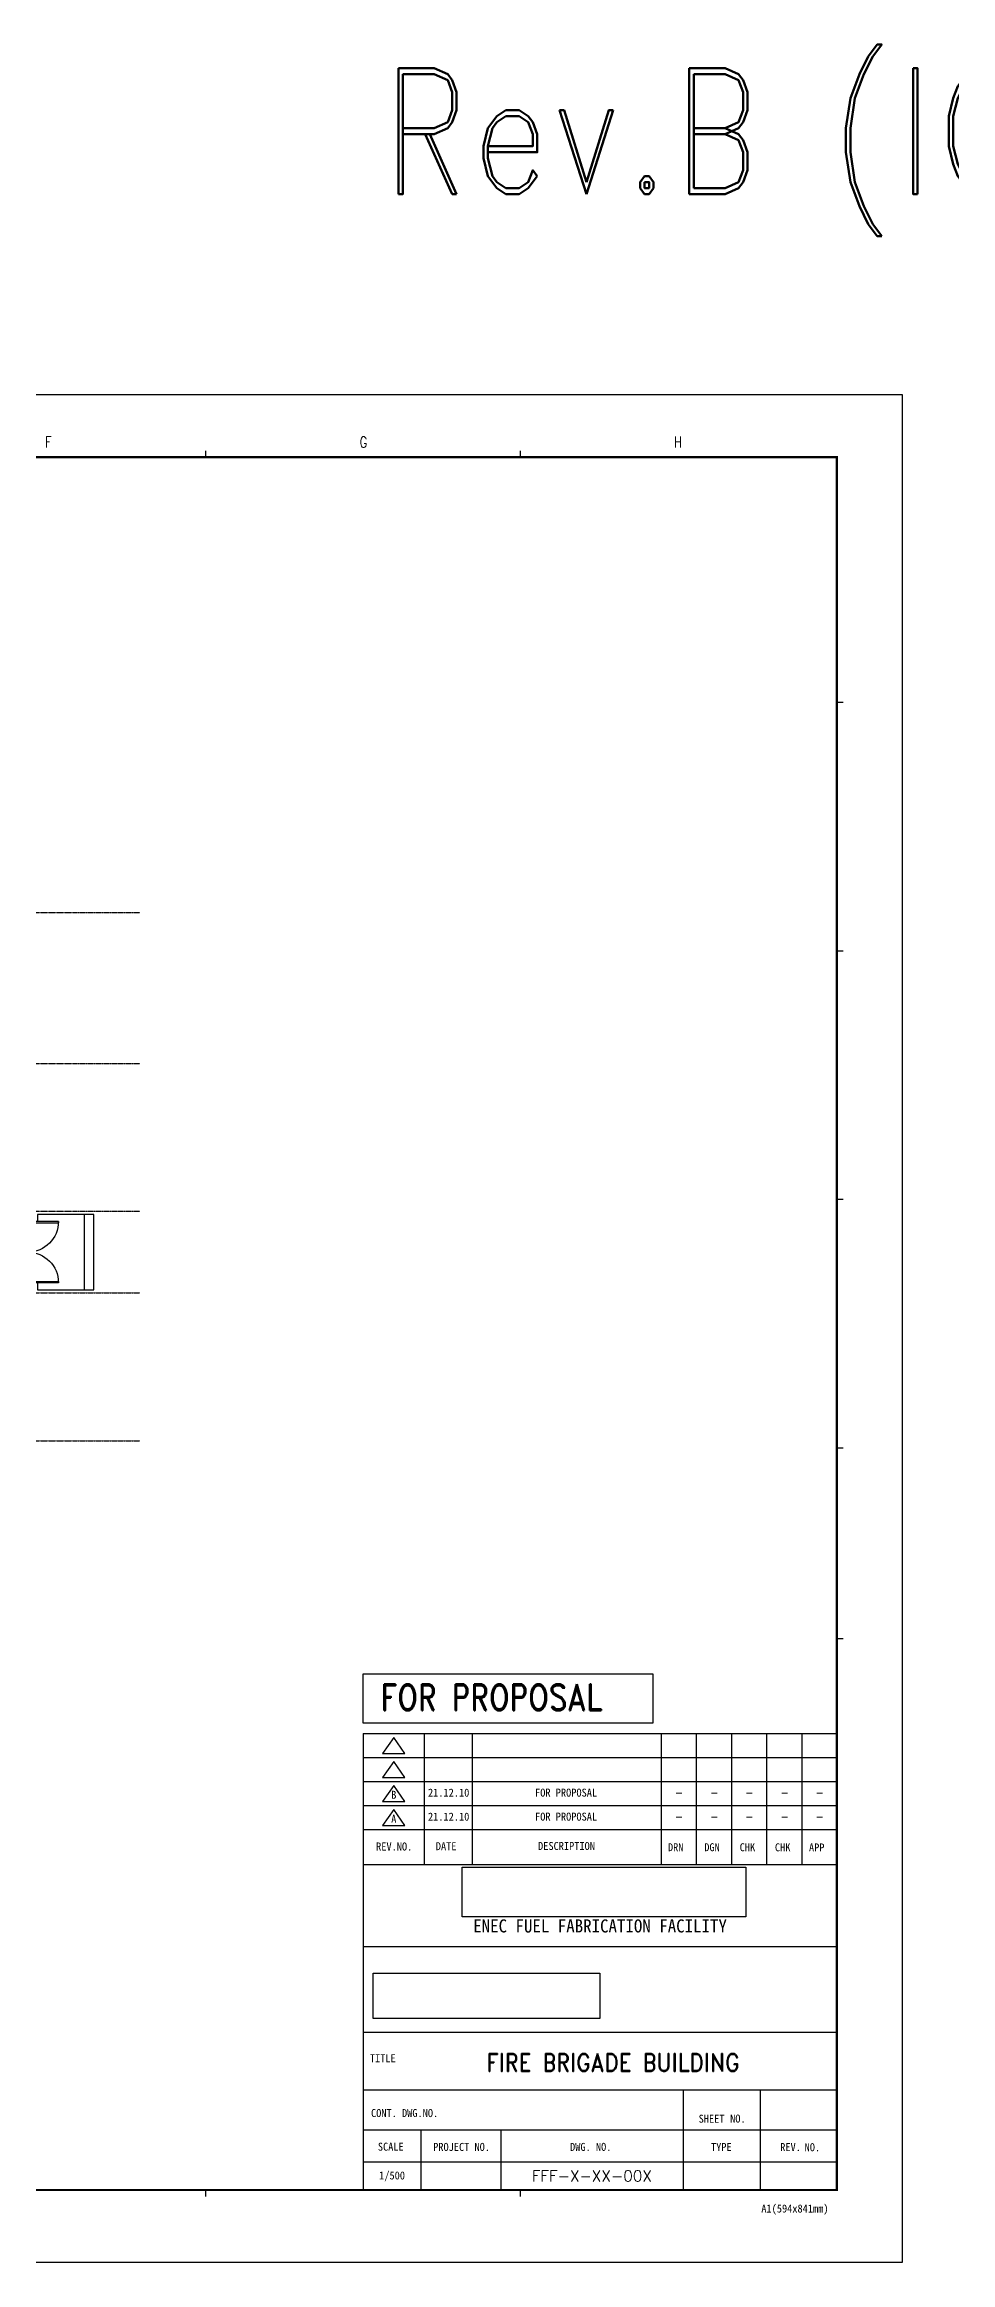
# Model space of a CAD drawing. Header units: millimetres. Extents: x -232466 to 860779, y -177975 to 311634.
# Drawn here: x -175643 to -146822, y 237245 to 307772 of the extents above; entities that cross this region are included whole.
import ezdxf
from ezdxf.enums import TextEntityAlignment as Align

# ---------------------------------------------------------------- set-up
doc = ezdxf.new("R2010")
doc.units = ezdxf.units.MM
doc.header["$XCLIPFRAME"] = 2
doc.linetypes.add('AXES', pattern=[50.8, 31.75, -6.35, 6.35, -6.35])
doc.linetypes.add('CENTER', pattern=[2, 1.25, -0.25, 0.25, -0.25])
for name, color, linetype in [('4ELE', 4, 'Continuous'), ('Center Line', 1, 'CENTER'), ('DOOR', 4, 'Continuous'), ('TITLEBOX', 7, 'Continuous'), ('TXT', 2, 'Continuous')]:
    doc.layers.add(name, color=color, linetype=linetype)
doc.layers.add('TEXT', color=7, linetype='Continuous', lineweight=15)
doc.styles.add('RD20', font='ROMAND.SHX', dxfattribs={"width": 0.8, "height": 2})
doc.styles.add('RD6', font='ROMAND.shx', dxfattribs={"width": 0.83, "height": 6})
doc.styles.add('ROMAND', font='romand')
doc.styles.add('TBOX', font='romans.shx')
doc.styles.add('돋움체', font='')
doc.styles.get('돋움체').set_extended_font_data('DotumChe')
picture_1 = doc.add_image_def('image1', size_in_pixel=(850, 283))
picture_2 = doc.add_image_def('image2.jpg', size_in_pixel=(500, 87))

# ---------------------------------------------------------------- blocks, each defined once
blk = doc.blocks.new('D2000')
at = {"color": 8}
for p, q in [((-45, -45), (-45, -1955)), ((0, -1935), (0, -65))]:
    blk.add_line(p, q, dxfattribs=at)
for points in [[(-25, 0), (0, 0), (0, -25), (-45, -25), (-45, -45), (-105, -45), (-150, -25), (-150, 0), (-130, 0)], [(975, -25), (0, -25), (0, -65), (975, -65), (975, -25)], [(-25, -2000), (0, -2000), (0, -1975), (-45, -1975), (-45, -1955), (-105, -1955), (-150, -1975), (-150, -2000), (-130, -2000)], [(975, -1975), (0, -1975), (0, -1935), (975, -1935), (975, -1975)]]:
    blk.add_lwpolyline(points)
at = {"ltscale": 0.2}
for centre, start, end in [((0, -25), 270, 0), ((0, -1975), 0, 90)]:
    blk.add_arc(centre, 975, start, end, dxfattribs=at)

msp = doc.modelspace()

# ---------------------------------------------------------------- linework, layer by layer
msp.add_line((-150440.4, 240454.6), (-150440.4, 239538.7))
at = {"layer": '4ELE'}
msp.add_line((-174364.5, 268173.9), (-174364.5, 270573.9), dxfattribs=at)
msp.add_lwpolyline([(-175864.5, 268398.9), (-175864.5, 268173.9), (-174064.5, 268173.9), (-174064.5, 270573.9), (-175864.5, 270573.9), (-175864.5, 270348.9)], dxfattribs=at)
at = {"layer": 'Center Line', "linetype": 'AXES'}
for p, q in [((-222583, 280173.9), (-172597.4, 280173.9)), ((-222583, 275373.9), (-172597.4, 275373.9)), ((-222583, 270673.9), (-172597.4, 270673.9)), ((-222583, 268073.9), (-172597.4, 268073.9)), ((-222583, 263373.9), (-172597.4, 263373.9))]:
    msp.add_line(p, q, dxfattribs=at)
at = {"layer": 'TITLEBOX', "color": 4, "linetype": 'Continuous'}
for p, q in [((-170502.8, 294645.3), (-170502.8, 294845.3)), ((-170502.8, 294645.3), (-170502.8, 294845.3)), ((-160502.8, 294645.3), (-160502.8, 294845.3)), ((-160502.8, 294645.3), (-160502.8, 294845.3)), ((-150240.4, 286845.3), (-150440.4, 286845.3)), ((-150240.4, 278945.3), (-150440.4, 278945.3)), ((-150240.4, 271045.3), (-150440.4, 271045.3)), ((-150240.4, 263145.3), (-150440.4, 263145.3)), ((-150240.4, 257082.6), (-150440.4, 257082.6)), ((-170502.8, 239345.2), (-170502.8, 239545.2)), ((-170502.8, 239345.2), (-170502.8, 239545.2)), ((-160502.8, 239345.2), (-160502.8, 239545.2))]:
    msp.add_line(p, q, dxfattribs=at)
at = {"layer": 'TITLEBOX', "color": 30, "linetype": 'Continuous'}
for p, q in [((-165500.7, 255960.6), (-156289.3, 255960.6)), ((-165500.7, 254397.8), (-165500.7, 255960.6)), ((-156289.3, 255960.6), (-156289.3, 254397.8)), ((-156289.3, 254397.8), (-165500.7, 254397.8)), ((-160502.8, 239345.2), (-160502.8, 239545.2))]:
    msp.add_line(p, q, dxfattribs=at)
at = {"layer": 'TITLEBOX'}
for p, q in [((-165500.7, 254072), (-150440.4, 254072)), ((-165500.7, 254072), (-165500.7, 239538.7)), ((-165500.7, 254072), (-150440.4, 254072)), ((-165500.7, 254072), (-165500.7, 239538.7)), ((-164534, 253944.8), (-164890.1, 253436)), ((-164534, 253944.8), (-164890.1, 253436)), ((-164177.8, 253436), (-164534, 253944.8)), ((-164177.8, 253436), (-164534, 253944.8)), ((-163567.3, 254072), (-163567.3, 249899.9)), ((-163567.3, 254072), (-163567.3, 249899.9)), ((-162040.9, 254072), (-162040.9, 249899.9)), ((-162040.9, 254072), (-162040.9, 249899.9)), ((-156032.7, 254068.3), (-156032.7, 249899.9)), ((-156032.7, 254068.3), (-156032.7, 249899.9)), ((-154914.3, 254068.3), (-154914.3, 249899.9)), ((-154914.3, 254068.3), (-154914.3, 249899.9)), ((-153795.8, 254068.3), (-153795.8, 249899.9)), ((-153795.8, 254068.3), (-153795.8, 249899.9)), ((-152677.3, 254068.3), (-152677.3, 249899.9)), ((-152677.3, 254068.3), (-152677.3, 249899.9)), ((-151558.9, 254068.3), (-151558.9, 249899.9)), ((-151558.9, 254068.3), (-151558.9, 249899.9)), ((-165500.7, 253308.8), (-150440.4, 253308.8)), ((-165500.7, 253308.8), (-150440.4, 253308.8)), ((-164890.1, 253436), (-164177.8, 253436)), ((-164890.1, 253436), (-164177.8, 253436)), ((-165500.7, 252545.7), (-150440.4, 252545.7)), ((-165500.7, 252545.7), (-150440.4, 252545.7)), ((-164534, 253181.6), (-164890.1, 252672.9)), ((-164534, 253181.6), (-164890.1, 252672.9)), ((-164890.1, 252672.9), (-164177.8, 252672.9)), ((-164890.1, 252672.9), (-164177.8, 252672.9)), ((-164177.8, 252672.9), (-164534, 253181.6)), ((-164177.8, 252672.9), (-164534, 253181.6)), ((-165500.7, 251782.5), (-150440.4, 251782.5)), ((-165500.7, 251782.5), (-150440.4, 251782.5)), ((-164534, 252418.5), (-164890.1, 251909.7)), ((-164534, 252418.5), (-164890.1, 251909.7)), ((-164890.1, 251909.7), (-164177.8, 251909.7)), ((-164890.1, 251909.7), (-164177.8, 251909.7)), ((-164177.8, 251909.7), (-164534, 252418.5)), ((-164177.8, 251909.7), (-164534, 252418.5)), ((-164534, 251655.3), (-164890.1, 251146.5)), ((-164534, 251655.3), (-164890.1, 251146.5)), ((-164890.1, 251146.5), (-164177.8, 251146.5)), ((-164890.1, 251146.5), (-164177.8, 251146.5)), ((-164177.8, 251146.5), (-164534, 251655.3)), ((-164177.8, 251146.5), (-164534, 251655.3)), ((-165500.7, 251019.3), (-150440.4, 251019.3)), ((-165500.7, 251019.3), (-150440.4, 251019.3)), ((-165500.7, 249899.9), (-150440.4, 249899.9)), ((-165500.7, 249899.9), (-150440.4, 249899.9)), ((-165500.7, 247300.8), (-150440.4, 247300.8)), ((-165500.7, 247300.8), (-150440.4, 247300.8)), ((-165500.7, 244575.8), (-150440.4, 244575.8)), ((-165500.7, 244575.8), (-150440.4, 244575.8)), ((-165500.7, 242744.1), (-150440.4, 242744.1)), ((-165500.7, 242744.1), (-150440.4, 242744.1)), ((-155324.8, 242744.1), (-155324.8, 239538.7)), ((-155324.8, 242744.1), (-155324.8, 239538.7)), ((-152882.6, 242744.1), (-152882.6, 239538.7)), ((-152882.6, 242744.1), (-152882.6, 239538.7)), ((-165500.7, 241472.1), (-150440.4, 241472.1)), ((-165500.7, 241472.1), (-150440.4, 241472.1)), ((-163669, 241472.1), (-163669, 239538.7)), ((-163669, 241472.1), (-163669, 239538.7)), ((-161125.1, 241472.1), (-161125.1, 239538.7)), ((-161125.1, 241472.1), (-161125.1, 239538.7)), ((-165500.7, 240454.6), (-150440.4, 240454.6)), ((-165500.7, 240454.6), (-150440.4, 240454.6))]:
    msp.add_line(p, q, dxfattribs=at)
at = {"layer": 'TITLEBOX', "color": 30}
msp.add_line((-150440.4, 239538.7), (-150440.4, 239553.9), dxfattribs=at)
at = {"layer": 'TITLEBOX', "color": 7}
msp.add_lwpolyline([(-232466.4, 296645.3), (-148366.4, 296645.3), (-148366.4, 237245.3), (-232466.4, 237245.3)], close=True, dxfattribs=at)
at = {"layer": 'TITLEBOX', "color": 4, "const_width": 70}
msp.add_lwpolyline([(-230466.4, 294645.3), (-150440.4, 294645.3), (-150440.4, 239553.9), (-230466.4, 239553.9)], close=True, dxfattribs=at)

# ---------------------------------------------------------------- block references
at = {"layer": 'DOOR', "xscale": -1, "rotation": 179.9999999999997}
msp.add_blockref('D2000', (-176169.5, 268373.9), dxfattribs=at)

# ---------------------------------------------------------------- texts
at = {"layer": 'TEXT', "color": 7, "style": '돋움체'}
for s, height, p in [('B', 254.4, (-164530.6, 252118.9)), ('21.12.10', 254.4, (-162785.4, 252188.3)), ('FOR PROPOSAL', 254.396, (-159051, 252188.3)), ('A', 254.4, (-164530.6, 251355.7)), ('21.12.10', 254.4, (-162785.4, 251425.1)), ('FOR PROPOSAL', 254.396, (-159051, 251425.1))]:
    msp.add_text(s, height=height, dxfattribs=at).set_placement(p, align=Align.MIDDLE_CENTER)
msp.add_text('1/500', height=254.4, dxfattribs=at).set_placement((-164584.8, 239996.6), align=Align.MIDDLE)
at = {"layer": 'TITLEBOX', "color": 4, "linetype": 'Continuous', "style": 'TBOX', "width": 0.75}
for s, p in [('F', (-175615.7, 294951.9)), ('G', (-165615.7, 294951.9)), ('H', (-155615.7, 294951.9))]:
    msp.add_text(s, height=350, dxfattribs=at).set_placement(p)
at = {"layer": 'TITLEBOX', "style": '돋움체'}
for s, height, p in [('REV.NO.', 254.4, (-165092.5, 250348.6)), ('REV.NO.', 254.4, (-165092.5, 250348.6)), ('DATE', 254.4, (-163194.3, 250358.7)), ('DATE', 254.4, (-163194.3, 250358.7)), ('DESCRIPTION', 254.396, (-159941.7, 250365.5)), ('DESCRIPTION', 254.396, (-159941.7, 250365.5)), ('DRN', 254.4, (-155811.4, 250325.6)), ('DRN', 254.4, (-155811.4, 250325.6)), ('DGN', 254.4, (-154657.6, 250325.6)), ('DGN', 254.4, (-154657.6, 250325.6)), ('CHK', 254.4, (-153531, 250325.6)), ('CHK', 254.4, (-153531, 250325.6)), ('CHK', 254.4, (-152410.6, 250322.8)), ('CHK', 254.4, (-152410.6, 250322.8)), ('APP', 254.4, (-151327, 250317.5)), ('APP', 254.4, (-151327, 250317.5)), ('TITLE', 254.4, (-165289.6, 243618.6)), ('TITLE', 254.4, (-165289.6, 243618.6)), ('CONT. DWG.NO.', 254.396, (-165255, 241874)), ('CONT. DWG.NO.', 254.396, (-165255, 241874)), ('SHEET', 254.4, (-154836.1, 241694.4)), ('SHEET', 254.4, (-154836.1, 241694.4)), ('NO.', 254.4, (-153833.6, 241698.3)), ('NO.', 254.4, (-153833.6, 241698.3)), ('SCALE', 254.4, (-165037.5, 240804.9)), ('SCALE', 254.4, (-165037.5, 240804.9)), ('PROJECT NO.', 254.396, (-163278.3, 240797.4)), ('PROJECT NO.', 254.396, (-163278.3, 240797.4)), ('DWG. NO.', 254.4, (-158924.5, 240797.3)), ('DWG. NO.', 254.4, (-158924.5, 240797.3)), ('TYPE', 254.4, (-154442.9, 240794.8)), ('TYPE', 254.4, (-154442.9, 240794.8)), ('REV.', 254.4, (-152241.5, 240792.1)), ('REV.', 254.4, (-152241.5, 240792.1)), ('NO.', 254.4, (-151465.1, 240787.4)), ('NO.', 254.4, (-151465.1, 240787.4))]:
    msp.add_text(s, height=height, dxfattribs=at).set_placement(p)
at = {"layer": 'TITLEBOX', "color": 3, "style": '돋움체'}
msp.add_text('ENEC FUEL FABRICATION FACILITY', height=416.189, dxfattribs=at).set_placement((-157970.6, 247950.6), align=Align.MIDDLE)
at = {"layer": 'TITLEBOX', "color": 0, "style": '돋움체'}
msp.add_text('A1(594x841mm)', height=254.396, dxfattribs=at).set_placement((-152842.8, 238838.4))
at = {"layer": 'TXT', "color": 30, "linetype": 'Continuous', "style": 'RD6', "width": 0.83}
for s, height, p in [('Rev.B (IOM-AR-001)', 4000, (-164950, 303010.5)), ('FOR PROPOSAL', 835.501, (-164950, 254800.9))]:
    msp.add_text(s, height=height, dxfattribs=at).set_placement(p)
at = {"layer": 'TXT', "color": 7, "style": 'RD20', "width": 0.83}
for p in [(-155457.5, 252048.8), (-154339.1, 252048.8), (-153220.6, 252048.8), (-152102.1, 252048.8), (-150983.7, 252048.8), (-155457.5, 251285.7), (-154339.1, 251285.7), (-153220.6, 251285.7), (-152102.1, 251285.7), (-150983.7, 251285.7)]:
    msp.add_text('-', height=282.8, dxfattribs=at).set_placement(p, align=Align.CENTER)
at = {"layer": 'TXT', "color": 7, "style": 'ROMAND', "width": 0.9}
msp.add_text('FIRE BRIGADE BUILDING', height=565.517, dxfattribs=at).set_placement((-157561, 243607.4), align=Align.MIDDLE)
at = {"layer": 'TXT', "color": 7, "style": 'RD20'}
msp.add_text('FFF-X-XX-00X', height=353.448, dxfattribs=at).set_placement((-158231.8, 239826.2), align=Align.CENTER)

# ---------------------------------------------------------------- pictures from other files: only their frames are drawn
image = msp.add_image(picture_2, insert=(-162352.3, 248244.8), size_in_units=(9015.9, 1568.8))
image.dxf.flags = 7
image = msp.add_image(picture_1, insert=(-165325.5, 244385.1), size_in_units=(7427.9, 2473.1))
image.set_boundary_path([(15.17, 45.797), (840.684, 210.9)])

doc.saveas('drawing.dxf')
